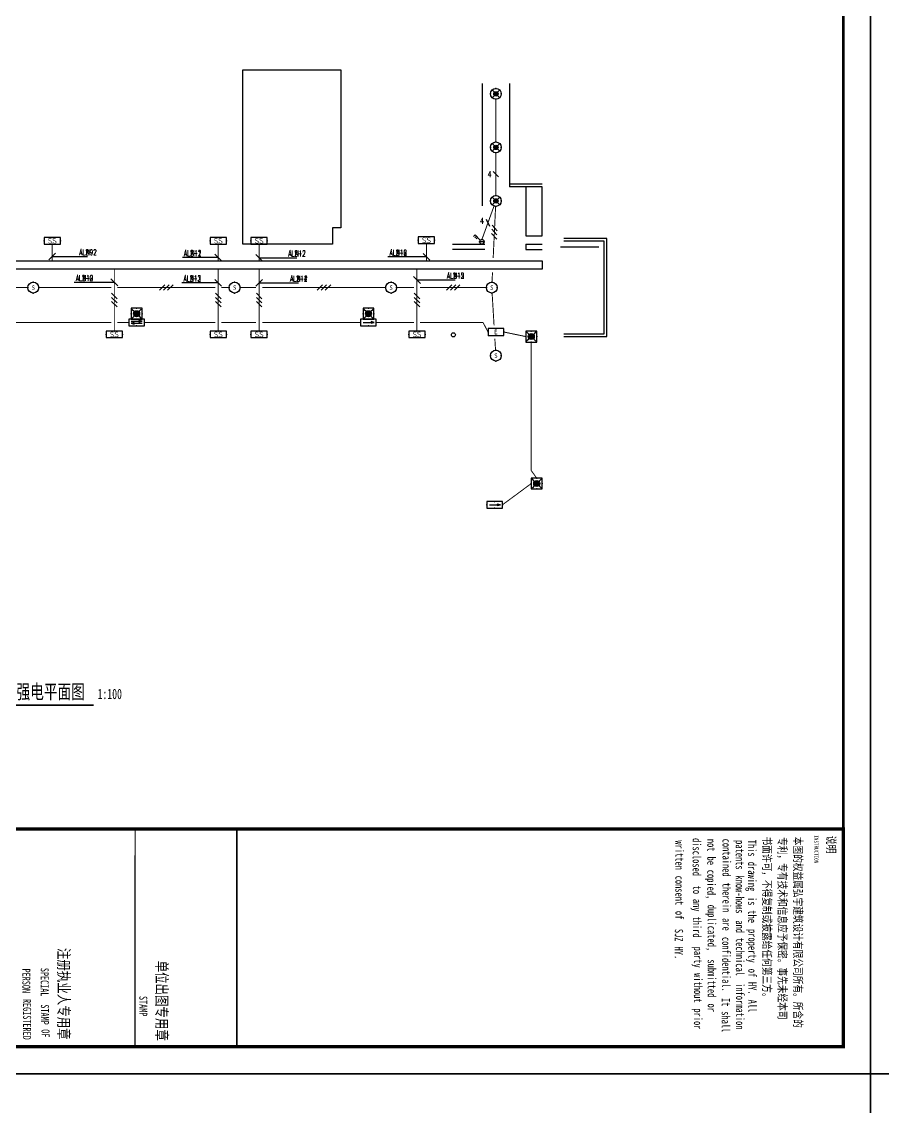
# Model space of a CAD drawing. Extents: x 552102 to 973302, y -80747 to 40012826.
# Drawn here: x 639712 to 671374, y 113997 to 153879 of the extents above; entities that cross this region are included whole.
import ezdxf
from ezdxf.enums import TextEntityAlignment as Align

# ---------------------------------------------------------------- set-up
doc = ezdxf.new("R2010")
doc.units = 0
doc.header["$LTSCALE"] = 1000
doc.header["$MEASUREMENT"] = 0
doc.linetypes.add('DASH', pattern=[0.35, 0.25, -0.1])
for name, color, linetype in [('CABLETRAY', 4, 'Continuous'), ('DIM-照明', 3, 'Continuous'), ('DIM_SYMB', 3, 'Continuous'), ('EQUIP-照明', 3, 'Continuous'), ('EQUIP-箱柜', 3, 'Continuous'), ('GROUND', 2, 'Continuous'), ('LVTRY', 6, 'Continuous'), ('PUB_TEXT', 7, 'Continuous'), ('PUB_TITLE', 7, 'Continuous'), ('TK', 126, 'Continuous'), ('WIRE-应急', 30, 'DASH'), ('WIRE-照明', 1, 'Continuous')]:
    doc.layers.add(name, color=color, linetype=linetype)
doc.styles.add('-宋体', font='', dxfattribs={"width": 0.8})
doc.styles.add('_TCH_DIM', font='TXT', dxfattribs={"width": 0.8, "height": 2.5, "bigfont": 'TJHZF'})
doc.styles.add('_TEL_DIM', font='simhei.ttf', dxfattribs={"width": 0.8, "height": 3.5})
doc.styles.get("Standard").update_dxf_attribs({"font": 'gbenor.shx', "bigfont": 'gbcbig.shx'})
doc.styles.add('黑体', font='simhei.ttf', dxfattribs={"width": 0.7})
doc.styles.get('-宋体').set_extended_font_data('SimSun')

# ---------------------------------------------------------------- blocks, each defined once
blk = doc.blocks.new('$equip$00002701')
for p, q in [((-0.75, 0.6), (-0.75, 0)), ((0.75, 0.6), (-0.75, 0.6)), ((-0.75, 0), (0.75, 0)), ((0.75, 0), (0.75, 0.6))]:
    blk.add_line(p, q)
at = {"const_width": 0.04}
blk.add_lwpolyline([(-0.75, 0.6), (-0.75, 0), (0.75, 0), (0.75, 0.6), (-0.75, 0.6), (-0.75, 0)], dxfattribs=at)
for p in [(-0.75, 0.3), (0, 0.6), (0, 0), (0.75, 0.3)]:
    blk.add_point(p)
at = {"color": 7}
blk.add_attdef('$TEXT$', text='', height=0.5, dxfattribs=at).set_placement((0, 0.3), align=Align.MIDDLE_CENTER)
at = {"color": 7, "style": '_TEL_DIM', "flags": 1}
for tag in ['A', 'REMARK']:
    blk.add_attdef(tag, text='', height=0.00002, dxfattribs=at).set_placement((0, 0), align=Align.MIDDLE_CENTER)
blk = doc.blocks.new('$TELECSYS$00000097')
for p, q in [((-0.2, 0.4), (-1, -0.4)), ((0.4, 0.4), (-0.4, -0.4)), ((1, 0.4), (0.2, -0.4))]:
    blk.add_line(p, q)
at = {"width": 0.8}
blk.add_attdef('N', text='', height=1, dxfattribs=at).set_placement((-0.02, 1.06), align=Align.MIDDLE)
blk = doc.blocks.new('$TelecSys$00000154')
blk.add_blockref('$TELECSYS$00000097', (0, 0))
at = {"style": '_TEL_DIM', "width": 0.7}
blk.add_attdef('N', text='', height=0.875, dxfattribs=at).set_placement((-0.02, 0.92), align=Align.MIDDLE)
blk = doc.blocks.new('$equip$00002837')
at = {"const_width": 0.05}
blk.add_lwpolyline([(0.5, 0, 1), (-0.5, 0, 1), (0.5, 0, -0.854586)], format="xyb", dxfattribs=at)
blk.add_circle((0, 0), 0.5)
for p in [(-0.5, 0), (0, 0.5), (0.5, 0), (0, -0.5)]:
    blk.add_point(p)
at = {"color": 7, "style": '_TEL_DIM'}
blk.add_attdef('$TEXT$', text='', height=0.4, dxfattribs=at).set_placement((0, 0), align=Align.MIDDLE_CENTER)
at = {"color": 7, "style": '_TEL_DIM', "flags": 1}
for tag in ['A', 'REMARK']:
    blk.add_attdef(tag, text='', height=0.00002, dxfattribs=at).set_placement((0, 0), align=Align.MIDDLE_CENTER)
blk = doc.blocks.new('$equip$00002828')
for p, q in [((0.354, 0.354), (-0.354, -0.354)), ((-0.354, 0.354), (0.354, -0.354))]:
    blk.add_line(p, q)
at = {"const_width": 0.05}
blk.add_lwpolyline([(0.5, 0, -1), (-0.5, 0, -1), (0.5, 0, 1)], format="xyb", dxfattribs=at)
for radius in [0.5, 0.2]:
    blk.add_circle((0, 0), radius)
for p in [(-0.5, 0), (0, 0.5), (0.5, 0), (0, -0.5)]:
    blk.add_point(p)
for points in [[(-0.173, 0.1), (0.173, 0.1), (-0.2, 0), (0.2, 0)], [(-0.173, -0.1), (0.173, -0.1), (-0.2, 0), (0.2, 0)], [(-0.1, 0.173), (0.1, 0.173), (-0.173, 0.1), (0.173, 0.1)], [(0, 0.2), (0, 0.2), (-0.1, 0.173), (0.1, 0.173)], [(-0.1, -0.173), (0.1, -0.173), (-0.173, -0.1), (0.173, -0.1)], [(0, -0.2), (0, -0.2), (-0.1, -0.173), (0.1, -0.173)]]:
    blk.add_solid(points)
at = {"color": 7, "style": '_TEL_DIM', "flags": 1}
for tag in ['A', 'REMARK']:
    blk.add_attdef(tag, text='', height=0.00002, dxfattribs=at).set_placement((0, 0), align=Align.MIDDLE_CENTER)
blk = doc.blocks.new('$equip$00002604')
blk.add_hatch(color=256).paths.add_polyline_path([(0.275, 0.5, 1), (-0.274, 0.5, 1)])
for p, q in [((-0.429, 0.929), (-0.194, 0.694)), ((-0.429, 0.071), (-0.194, 0.306)), ((0.194, 0.694), (0.429, 0.929)), ((0.194, 0.306), (0.429, 0.071))]:
    blk.add_line(p, q)
at = {"const_width": 0.05}
blk.add_lwpolyline([(-0.5, 1), (-0.5, 0), (0.5, 0), (0.5, 1), (-0.5, 1), (-0.5, 0)], dxfattribs=at)
blk.add_lwpolyline([(-0.5, 1), (-0.5, 0), (0.5, 0), (0.5, 1)], close=True)
blk.add_circle((0, 0.5), 0.275)
for p in [(0, 1), (-0.5, 0.5), (0, 0), (0.5, 0.5)]:
    blk.add_point(p)
at = {"color": 7, "style": '_TEL_DIM', "flags": 1}
blk.add_attdef('A', text='', height=0.000025, dxfattribs=at).set_placement((0, 0), align=Align.MIDDLE_CENTER)
blk = doc.blocks.new('$equip$00002542')
h = blk.add_hatch(color=256)
h.paths.add_polyline_path([(-0.215, 0.29), (-0.503, 0.218), (-0.215, 0.218)])
h.paths.add_polyline_path([(-0.215, 0.218), (-0.503, 0.218), (-0.215, 0.146)])
h.paths.add_polyline_path([(0.215, 0.472), (0.215, 0.328), (0.503, 0.4)])
for p, q in [((-0.72, 0.6), (-0.72, 0)), ((0.72, 0.6), (-0.72, 0.6)), ((-0.72, 0), (0.72, 0)), ((-0.215, 0.29), (-0.503, 0.218)), ((-0.503, 0.218), (-0.215, 0.146)), ((-0.215, 0.146), (-0.215, 0.29)), ((0.215, 0.472), (0.215, 0.328)), ((0.503, 0.4), (0.215, 0.472)), ((0.215, 0.328), (0.503, 0.4)), ((0.72, 0), (0.72, 0.6))]:
    blk.add_line(p, q)
at = {"color": 7}
for p, q in [((-0.505, 0.4), (0.455, 0.4)), ((-0.503, 0.218), (0.505, 0.218))]:
    blk.add_line(p, q, dxfattribs=at)
at = {"const_width": 0.04}
blk.add_lwpolyline([(-0.72, 0.6), (-0.72, 0), (0.72, 0), (0.72, 0.6), (-0.72, 0.6), (-0.72, 0)], dxfattribs=at)
for p in [(-0.72, 0.3), (0, 0.6), (0, 0), (0.72, 0.3)]:
    blk.add_point(p)
at = {"color": 7, "style": '_TEL_DIM', "flags": 1}
blk.add_attdef('A', text='', height=0.00002, dxfattribs=at).set_placement((0, 0), align=Align.MIDDLE_CENTER)
blk = doc.blocks.new('$equip$00002540')
blk.add_hatch(color=256).paths.add_polyline_path([(0.24, 0.372), (0.24, 0.228), (0.528, 0.3)])
for p, q in [((-0.72, 0.6), (-0.72, 0)), ((0.72, 0.6), (-0.72, 0.6)), ((-0.72, 0), (0.72, 0)), ((0.24, 0.372), (0.24, 0.228)), ((0.528, 0.3), (0.24, 0.372)), ((0.24, 0.228), (0.528, 0.3)), ((0.72, 0), (0.72, 0.6))]:
    blk.add_line(p, q)
at = {"color": 7}
blk.add_line((-0.48, 0.3), (0.48, 0.3), dxfattribs=at)
at = {"const_width": 0.05}
blk.add_lwpolyline([(-0.72, 0.6), (-0.72, 0), (0.72, 0), (0.72, 0.6), (-0.72, 0.6), (-0.72, 0)], dxfattribs=at)
for p in [(-0.72, 0.3), (0, 0.6), (0, 0), (0.72, 0.3)]:
    blk.add_point(p)
at = {"color": 7, "style": '_TEL_DIM', "flags": 1}
blk.add_attdef('A', text='', height=0.00002, dxfattribs=at).set_placement((0, 0), align=Align.MIDDLE_CENTER)
blk = doc.blocks.new('$equip$00002534')
for p, q in [((-0.72, 0.66), (-0.72, 0)), ((0.72, 0.66), (-0.72, 0.66)), ((-0.72, 0), (0.72, 0)), ((0.72, 0), (0.72, 0.66))]:
    blk.add_line(p, q)
at = {"const_width": 0.05}
blk.add_lwpolyline([(-0.72, 0.66), (-0.72, 0), (0.72, 0), (0.72, 0.66), (-0.72, 0.66), (-0.72, 0)], dxfattribs=at)
for p in [(-0.72, 0.33), (0, 0.66), (0, 0), (0.72, 0.33)]:
    blk.add_point(p)
at = {"color": 7, "style": '_TEL_DIM'}
blk.add_attdef('$TEXT$', text='', height=0.4, dxfattribs=at).set_placement((0, 0.33), align=Align.MIDDLE_CENTER)
at = {"color": 7, "style": '_TEL_DIM', "flags": 1}
blk.add_attdef('A', text='', height=0.00002, dxfattribs=at).set_placement((0, 0), align=Align.MIDDLE_CENTER)
blk = doc.blocks.new('$equip$00001211')
for p, q in [((-0.208, 0.208), (0.208, 0.208)), ((0.147, 0.356), (0.625, 0.833)), ((0.399, 0.607), (0.54, 0.466)), ((0.512, 0.72), (0.653, 0.579)), ((0.625, 0.833), (0.766, 0.692))]:
    blk.add_line(p, q)
blk.add_circle((0, 0.208), 0.208)
at = {"layer": 'EQUIP-照明'}
for p in [(-0.208, 0.208), (0, 0.417), (0, 0), (0.208, 0.208)]:
    blk.add_point(p, dxfattribs=at)
at = {"layer": 'EQUIP-照明', "flags": 9}
blk.add_attdef('A', (0, 0), '', height=0.00002, dxfattribs=at)
blk = doc.blocks.new('$TELECSYS$00000095')
blk.add_line((0.4, 0.4), (-0.4, -0.4))
at = {"width": 0.8}
blk.add_attdef('N', text='', height=1, dxfattribs=at).set_placement((-0.02, 1.06), align=Align.MIDDLE)
blk = doc.blocks.new('$TelecSys$00000152')
blk.add_blockref('$TELECSYS$00000095', (0, 0))
at = {"style": '_TEL_DIM', "width": 0.7}
blk.add_attdef('N', text='', height=0.875, dxfattribs=at).set_placement((-0.02, 0.92), align=Align.MIDDLE)
blk = doc.blocks.new('电气图框')
at = {"layer": 'TK'}
for p, q in [((375932, 251356), (375932, 298415)), ((383932, 286473), (375932, 286473)), ((375932, 286473), (383932, 286473)), ((383904, 282735), (376902, 282735))]:
    blk.add_line(p, q, dxfattribs=at)
at = {"layer": 'TK', "const_width": 118}
blk.add_lwpolyline([(375932, 308756), (383932, 308756), (383932, 251356), (375932, 251356)], close=True, dxfattribs=at)
at = {"layer": 'TK', "const_width": 40}
for points in [[(375932, 286473), (383932, 286473)], [(375932, 282735), (383904, 282735)]]:
    blk.add_lwpolyline(points, dxfattribs=at)
at = {"layer": 'TK', "color": 9, "style": '-宋体', "width": 0.75}
blk.add_text('说明', height=312.7, dxfattribs=at).set_placement((376180, 308150))
at = {"layer": 'TK', "style": '-宋体', "width": 0.75}
for s, height, p in [('INSTRUCTION', 151.95, (376169, 307690)), ('本图的权益属弘宇建筑设计有限公司所有。所含的', 303.8, (376220, 306938)), ('专利，专有技术和信息应予保密。事先未经本司', 303.8, (376236, 306368)), ('书面许可，不得复制或披露给任何第三方。', 303.8, (376212, 305800)), ('This', 303.8, (376329, 305256)), ('drawing', 303.8, (377139, 305256)), ('is', 303.8, (378436, 305256)), ('the', 303.8, (378922, 305256)), ('property', 303.8, (379609, 305267)), ('of', 303.8, (381068, 305267)), ('HY.', 303.8, (381554, 305267)), ('All', 303.8, (382202, 305267)), ('know-hows', 303.8, (377639, 304804)), ('and', 303.8, (379290, 304809)), ('technical', 303.8, (379938, 304809)), ('information', 303.8, (381596, 304815)), ('patents', 303.8, (376343, 304804)), ('contained', 303.8, (376289, 304318)), ('therein', 303.8, (377909, 304318)), ('are', 303.8, (379206, 304318)), ('confidential.', 303.8, (379899, 304306)), ('It', 303.8, (382141, 304289)), ('shall', 303.8, (382627, 304289)), ('not', 303.8, (376297, 303758)), ('be', 303.8, (376946, 303758)), ('copied,', 303.8, (377432, 303758)), ('duplicated,', 303.8, (378716, 303772)), ('submitted', 303.8, (380726, 303774)), ('or', 303.8, (382347, 303774)), ('disclosed', 303.8, (376267, 303220)), ('to', 303.8, (378015, 303232)), ('third', 303.8, (379149, 303232)), ('party', 303.8, (380257, 303269)), ('without', 303.8, (381229, 303269)), ('prior', 303.8, (382525, 303269)), ('any', 303.8, (378501, 303232)), ('written', 303.8, (376352, 302587)), ('consent', 303.8, (377648, 302587)), ('of', 303.8, (378944, 302587)), ('SJZ', 303.8, (379603, 302565)), ('HY.', 303.8, (380251, 302565)), ('单位出图专用章', 411.8, (380770, 283512)), ('STAMP', 294.1, (382068, 282888)), ('注册执业人专用章', 411.8, (380304, 279908)), ('OF', 294.1, (383291, 279293)), ('SPECIAL', 294.1, (381035, 279264)), ('STAMP', 294.1, (382376, 279272)), ('PERSON', 294.1, (381060, 278588)), ('REGISTERED', 294.1, (382177, 278617))]:
    blk.add_text(s, height=height, dxfattribs=at).set_placement(p)

msp = doc.modelspace()

# ---------------------------------------------------------------- linework, layer by layer
for p, q in [((656637, 151612), (656637, 147112)), ((657637, 151612), (657637, 147812)), ((658837, 147912), (657637, 147912)), ((658837, 147812), (657637, 147812)), ((658237, 145712), (658837, 145712)), ((658237, 145712), (658237, 145512)), ((658237, 145512), (658837, 145512))]:
    msp.add_line(p, q)
msp.add_lwpolyline([(651137, 145712), (647837, 145712), (647837, 152112), (651437, 152112), (651437, 146312), (651137, 146312)], close=True)
for points in [[(655537, 145712), (656737, 145712)], [(656737, 145512), (655537, 145512)]]:
    msp.add_lwpolyline(points)
at = {"color": 2}
for points in [[(659637, 142312), (661217, 142312), (661217, 145912), (659637, 145912)], [(659637, 142412), (661117, 142412), (661117, 145812), (659637, 145812)]]:
    msp.add_lwpolyline(points, dxfattribs=at)
at = {"color": 5}
msp.add_circle((655576, 142376), 75, dxfattribs=at)
at = {"layer": 'CABLETRAY'}
for p, q in [((628135, 145090), (658837, 145090)), ((658837, 144790), (628135, 144790)), ((658837, 145090), (658837, 144790))]:
    msp.add_line(p, q, dxfattribs=at)
at = {"layer": 'DIM-照明'}
for p, q in [((640960, 145374), (640713, 145126)), ((647060, 145095), (646813, 145342)), ((648560, 145082), (648313, 145330)), ((654710, 145114), (654463, 145361)), ((643240, 144180), (642992, 144427)), ((647060, 144167), (646813, 144414)), ((648560, 144408), (648313, 144160)), ((654361, 144267), (654113, 144514))]:
    msp.add_line(p, q, dxfattribs=at)
for points in [[(640837, 145250), (641006, 145250)], [(641006, 145250), (642136, 145250)], [(646787, 145218), (645617, 145218)], [(646937, 145218), (646787, 145218)], [(648437, 145206), (648607, 145206)], [(648607, 145206), (649817, 145206)], [(654381, 145237), (653171, 145237)], [(654587, 145237), (654381, 145237)], [(654237, 144391), (654431, 144391)], [(654431, 144391), (655641, 144391)], [(642832, 144304), (641642, 144304)], [(643116, 144304), (642832, 144304)], [(646812, 144290), (645602, 144290)], [(646937, 144290), (646812, 144290)], [(648437, 144284), (648669, 144284)], [(648669, 144284), (649879, 144284)]]:
    msp.add_lwpolyline(points, dxfattribs=at)
at = {"layer": 'DIM_SYMB', "const_width": 70}
msp.add_lwpolyline([(636008, 128772), (642355, 128772)], dxfattribs=at)
at = {"layer": 'GROUND'}
msp.add_line((659517, 145612), (660917, 145612), dxfattribs=at)
at = {"layer": 'LVTRY'}
msp.add_lwpolyline([(658837, 146012), (658837, 147812), (658237, 147812), (658237, 146012)], close=True, dxfattribs=at)
at = {"layer": 'PUB_TITLE', "color": 1}
for points in [[(611502, 115222), (670902, 115222), (670902, 199322), (611502, 199322)], [(670902, 115222), (730302, 115222), (730302, 199322), (670902, 199322)], [(611502, 31122), (670902, 31122), (670902, 115222), (611502, 115222)], [(670902, 31122), (730302, 31122), (730302, 115222), (670902, 115222)]]:
    msp.add_lwpolyline(points, close=True, dxfattribs=at)
at = {"layer": 'PUB_TITLE', "color": 1, "const_width": 100}
msp.add_lwpolyline([(612502, 116222), (669902, 116222), (669902, 196822), (612502, 196822)], close=True, dxfattribs=at)
at = {"layer": 'WIRE-应急', "linetype": 'DASH', "const_width": 35}
for points in [[(639449, 142832), (643004, 142832)], [(643229, 142832), (643646, 142832)], [(644222, 142832), (646824, 142832)], [(647049, 142832), (648324, 142832)], [(648549, 142832), (652167, 142832)], [(654125, 142832), (652743, 142832)], [(656664, 142832), (654350, 142832)], [(656849, 142480), (656664, 142832)], [(658237, 142312), (657425, 142480)], [(658437, 137389), (658437, 142112)], [(658637, 137112), (658437, 137389)], [(657380, 136132), (658437, 136912)]]:
    msp.add_lwpolyline(points, dxfattribs=at)
at = {"layer": 'WIRE-照明', "linetype": 'Continuous', "const_width": 35}
for points in [[(657137, 149462), (657137, 151029)], [(657137, 147496), (657137, 149062)], [(656624, 145879), (657069, 147108)], [(657038, 145202), (657127, 147096)], [(640837, 145090), (640837, 145712)], [(646937, 145090), (646937, 145712)], [(648437, 145090), (648437, 145712)], [(654587, 145110), (654587, 145732)], [(643116, 142512), (643116, 144790)], [(646937, 142512), (646937, 144790)], [(648437, 142512), (648437, 144790)], [(654237, 142512), (654237, 144790)], [(656996, 144311), (657013, 144677)], [(639449, 144111), (639937, 144111)], [(643004, 144111), (640337, 144111)], [(646824, 144111), (643229, 144111)], [(647337, 144111), (647049, 144111)], [(647737, 144111), (648324, 144111)], [(648549, 144111), (653087, 144111)], [(653487, 144111), (654125, 144111)], [(654350, 144111), (656787, 144111)], [(657070, 142725), (656999, 143911)], [(657125, 141812), (657099, 142236)]]:
    msp.add_lwpolyline(points, dxfattribs=at)

# ---------------------------------------------------------------- block references
at = {"rotation": 270}
msp.add_blockref('电气图框', (361147, 500155), dxfattribs=at)
at = {"layer": 'DIM-照明'}
ref = msp.add_blockref('$TelecSys$00000152', (657137, 148279), dxfattribs=dict(at, xscale=250, yscale=250, zscale=250, rotation=90.00000250447431))
ref.add_attrib('N', '4', dxfattribs={"layer": '0', "color": 7, "height": 219, "style": '_TCH_DIM', "width": 0.7}).set_placement((656906, 148275), align=Align.MIDDLE)
ref = msp.add_blockref('$TelecSys$00000152', (656846, 146493), dxfattribs=dict(at, xscale=250, yscale=250, zscale=250, rotation=70.09754935573655))
ref.add_attrib('N', '4', dxfattribs={"layer": '0', "color": 7, "height": 219, "style": '_TCH_DIM', "width": 0.7}).set_placement((656628, 146568), align=Align.MIDDLE)
at = {"layer": 'DIM-照明', "xscale": 250, "yscale": 250, "zscale": 250}
for p, rotation in [((657083, 146149), 87.30354901377538), ((645026, 144111), 179.9999995866648), ((650818, 144111), 2.570662391753328e-06), ((655568, 144111), 2.445865056395745e-06), ((643116, 143651), 90), ((646937, 143651), 90), ((648437, 143651), 90), ((654237, 143651), 90)]:
    msp.add_blockref('$TelecSys$00000154', p, dxfattribs=dict(at, rotation=rotation))
at = {"layer": 'EQUIP-照明', "xscale": 400, "yscale": 400, "zscale": 400}
for name, p in [('$equip$00002828', (657137, 151229)), ('$equip$00002828', (657137, 149262)), ('$equip$00002828', (657137, 147296)), ('$equip$00002604', (643934, 142952)), ('$equip$00002604', (652455, 142952)), ('$equip$00002542', (643934, 142712)), ('$equip$00002540', (652455, 142712)), ('$equip$00002540', (657092, 136012))]:
    msp.add_blockref(name, p, dxfattribs=at)
at = {"layer": 'EQUIP-照明', "yscale": 400, "zscale": 400}
for name, p, xscale, rotation in [('$equip$00001211', (656624, 145712), -400, 4.552206611663224e-08), ('$equip$00002604', (658437, 142512), 400, 180.0000000505156), ('$equip$00002604', (658637, 137112), 400, 180.0000000505156)]:
    msp.add_blockref(name, p, dxfattribs=dict(at, xscale=xscale, rotation=rotation))
at = {"layer": 'EQUIP-照明', "xscale": 400, "yscale": 400, "zscale": 400}
for p in [(640137, 144111), (647537, 144111), (653287, 144111), (656987, 144111), (657137, 141612)]:
    msp.add_blockref('$equip$00002837', p, dxfattribs=at).add_auto_attribs({'$TEXT$': 'S'})
at = {"layer": 'EQUIP-照明'}
ref = msp.add_blockref('$equip$00002534', (657137, 142612), dxfattribs=dict(at, xscale=400, yscale=400, zscale=400, rotation=180.0000000505156))
ref.add_attrib('$TEXT$', 'E', dxfattribs={"layer": '0', "color": 7, "height": 160, "style": '_TEL_DIM'}).set_placement((657137, 142480), align=Align.MIDDLE_CENTER)
at = {"layer": 'EQUIP-箱柜', "xscale": 400, "yscale": 400, "zscale": 400}
for p in [(654587, 145732), (640837, 145712), (646937, 145712), (648437, 145712), (643116, 142272), (646937, 142272), (648437, 142272), (654237, 142272)]:
    msp.add_blockref('$equip$00002701', p, dxfattribs=at).add_auto_attribs({'$TEXT$': 'SS'})

# ---------------------------------------------------------------- texts
at = {"layer": 'DIM-照明', "color": 7, "style": '_TCH_DIM'}
for s, height, width, p in [('AL2-2', 212.5, 0.564706, (641833, 145300)), ('：', 250, 0.8, (641833, 145300)), ('N9', 212.5, 0.564706, (642073, 145300)), ('AL2-2', 212.5, 0.564706, (645679, 145268)), ('：', 250, 0.8, (645679, 145268)), ('N11', 212.5, 0.564706, (645919, 145268)), ('AL2-2', 212.5, 0.564706, (649514, 145256)), ('：', 250, 0.8, (649514, 145256)), ('N12', 212.5, 0.564706, (649754, 145256)), ('AL2-2', 212.5, 0.564706, (653234, 145287)), ('：', 250, 0.8, (653234, 145287)), ('N16', 212.5, 0.564706, (653474, 145287)), ('AL2-2', 212.5, 0.564706, (641704, 144354)), ('：', 250, 0.8, (641704, 144354)), ('N10', 212.5, 0.564706, (641944, 144354)), ('AL2-2', 212.5, 0.564706, (645664, 144340)), ('：', 250, 0.8, (645664, 144340)), ('N13', 212.5, 0.564706, (645904, 144340)), ('AL2-2', 212.5, 0.564706, (649577, 144334)), ('：', 250, 0.8, (649577, 144334)), ('N14', 212.5, 0.564706, (649817, 144334)), ('AL2-2', 212.5, 0.564706, (655339, 144441)), ('：', 250, 0.8, (655339, 144441)), ('N15', 212.5, 0.564706, (655579, 144441))]:
    msp.add_text(s, height=height, dxfattribs=dict(at, width=width)).set_placement(p)
at = {"layer": 'PUB_TEXT', "style": '黑体', "width": 0.7}
for s, height, p in [('男生宿舍楼二层强电平面图', 525.74, (636008, 129004)), ('1:100', 375.5, (642501, 128995))]:
    msp.add_text(s, height=height, dxfattribs=at).set_placement(p)

doc.saveas('drawing.dxf')
